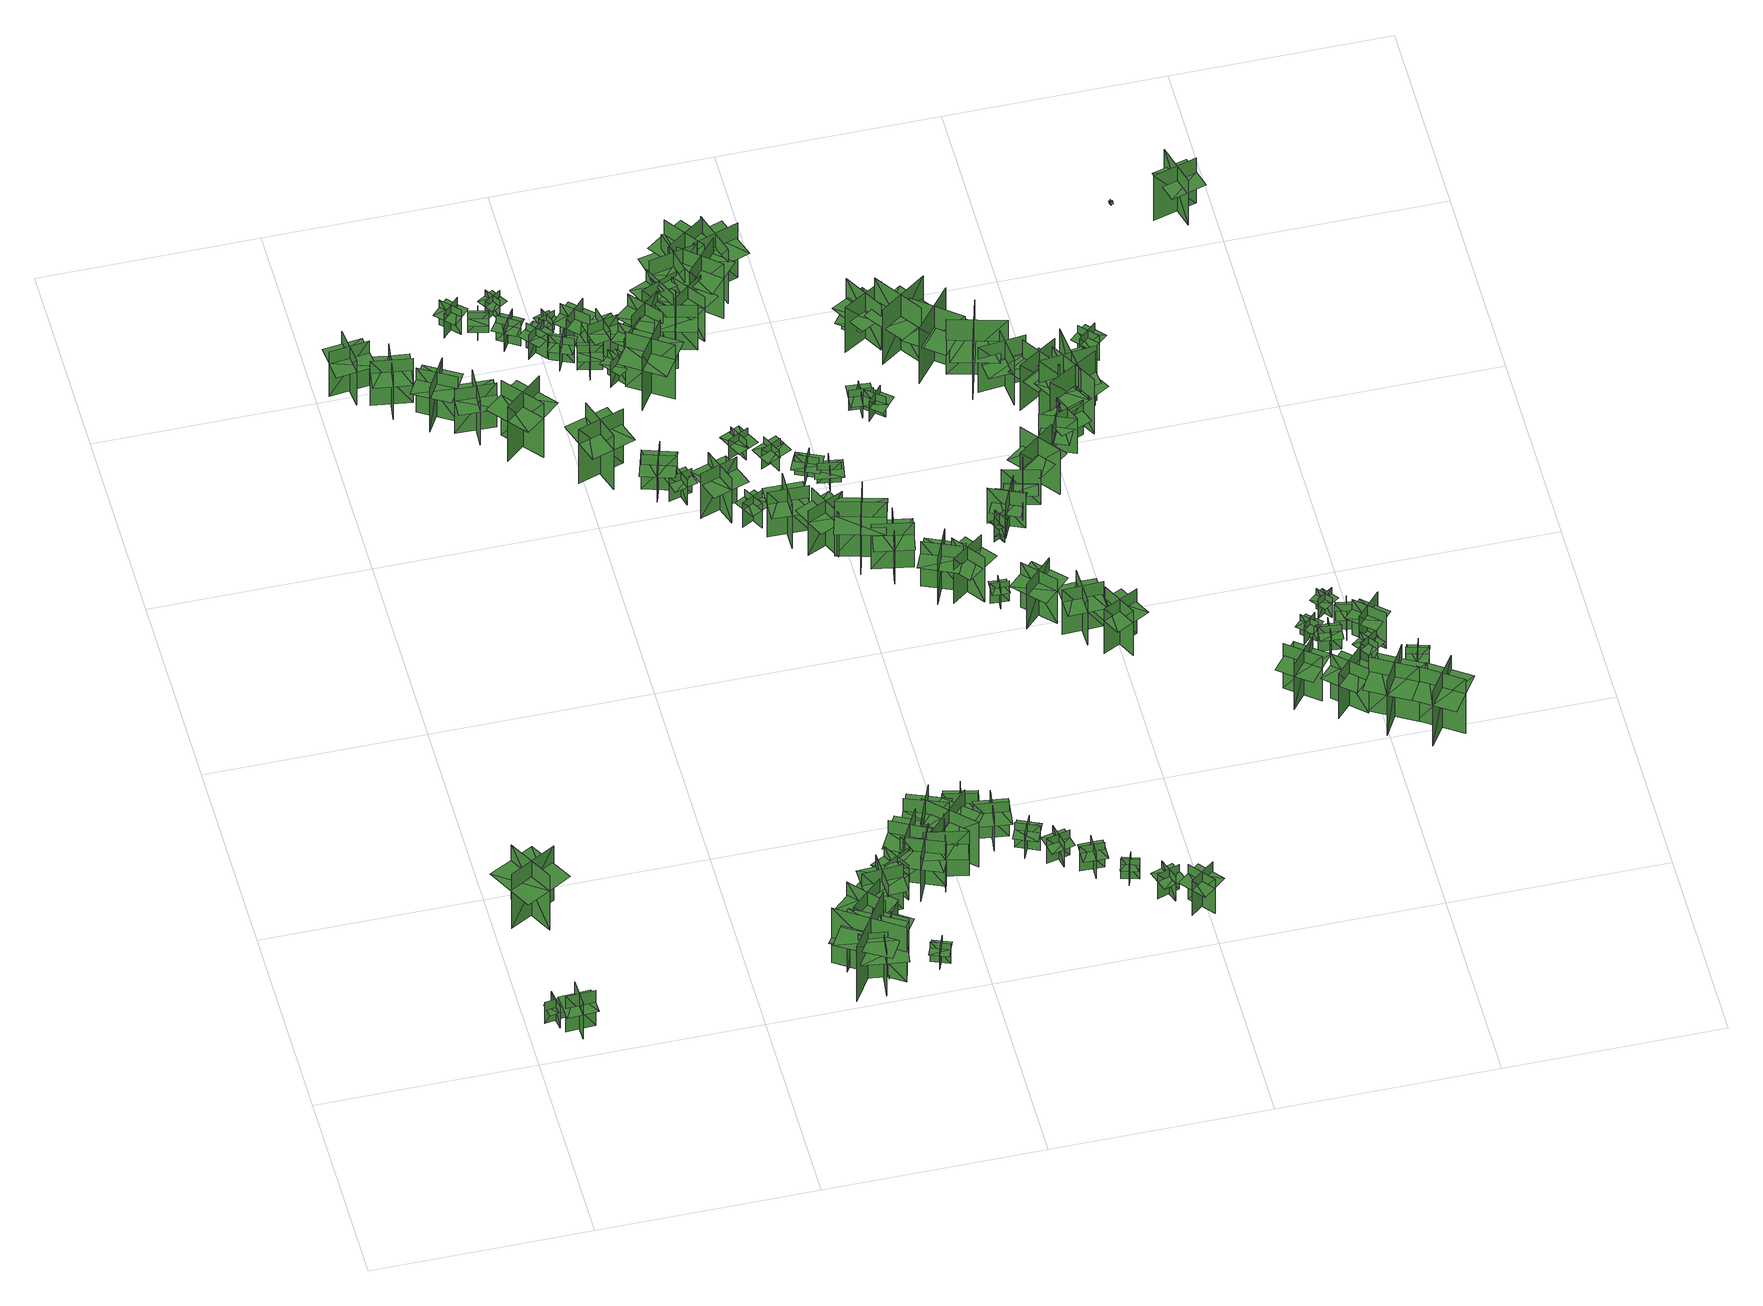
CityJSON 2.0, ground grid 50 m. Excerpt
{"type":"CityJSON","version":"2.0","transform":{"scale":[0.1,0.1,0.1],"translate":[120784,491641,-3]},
"CityObjects":{
"tree1":{"type":"SolitaryVegetationObject","geometry":[{"type":"MultiSurface","lod":"1","boundaries":[[[0,1,2]],[[0,2,3]],[[4,5,6]],[[4,6,7]],[[8,9,10]],[[8,10,11]],[[8,11,12]],[[8,12,13]]]}]},
"tree2":{"type":"SolitaryVegetationObject","geometry":[{"type":"MultiSurface","lod":"1","boundaries":[[[14,15,16]],[[14,16,17]],[[18,19,20]],[[18,20,21]],[[22,23,24]],[[22,24,25]],[[22,26,27]],[[22,27,23]]]}]},
"tree3":{"type":"SolitaryVegetationObject","geometry":[{"type":"MultiSurface","lod":"1","boundaries":[[[28,29,30]],[[28,30,31]],[[32,33,34]],[[32,34,35]],[[36,37,38]],[[36,38,39]],[[36,39,40]],[[36,40,41]]]}]},
"tree4":{"type":"SolitaryVegetationObject","geometry":[{"type":"MultiSurface","lod":"1","boundaries":[[[42,43,44]],[[42,44,45]],[[46,47,48]],[[46,48,49]],[[50,51,52]],[[50,52,53]],[[50,53,54]],[[50,54,55]]]}]},
"tree5":{"type":"SolitaryVegetationObject","geometry":[{"type":"MultiSurface","lod":"1","boundaries":[[[56,57,58]],[[56,58,59]],[[60,61,62]],[[60,62,63]],[[64,65,66]],[[64,66,67]],[[64,67,68]],[[64,68,69]]]}]},
"tree6":{"type":"SolitaryVegetationObject","geometry":[{"type":"MultiSurface","lod":"1","boundaries":[[[70,71,72]],[[70,72,73]],[[74,75,76]],[[74,76,77]],[[78,79,80]],[[78,80,81]],[[78,81,82]],[[78,82,83]]]}]},
"tree7":{"type":"SolitaryVegetationObject","geometry":[{"type":"MultiSurface","lod":"1","boundaries":[[[84,85,86]],[[84,86,87]],[[88,89,90]],[[88,90,91]],[[92,93,94]],[[92,94,95]],[[92,95,96]],[[92,96,97]]]}]},
"tree8":{"type":"SolitaryVegetationObject","geometry":[{"type":"MultiSurface","lod":"1","boundaries":[[[98,99,100]],[[98,100,101]],[[102,103,104]],[[102,104,105]],[[106,107,108]],[[106,108,109]],[[106,107,110]],[[106,110,111]]]}]},
"tree9":{"type":"SolitaryVegetationObject","geometry":[{"type":"MultiSurface","lod":"1","boundaries":[[[112,113,114]],[[112,114,115]],[[116,117,118]],[[116,118,119]],[[120,121,122]],[[120,122,123]],[[120,123,124]],[[120,124,125]]]}]},
"tree10":{"type":"SolitaryVegetationObject","geometry":[{"type":"MultiSurface","lod":"1","boundaries":[[[126,127,128]],[[126,128,129]],[[130,131,132]],[[130,132,133]],[[134,135,136]],[[134,136,137]],[[134,137,138]],[[134,138,139]]]}]},
"tree11":{"type":"SolitaryVegetationObject","geometry":[{"type":"MultiSurface","lod":"1","boundaries":[[[140,141,142]],[[140,142,143]],[[144,145,146]],[[144,146,147]],[[148,149,150]],[[148,150,151]],[[148,151,152]],[[148,152,153]]]}]},
"tree12":{"type":"SolitaryVegetationObject","geometry":[{"type":"MultiSurface","lod":"1","boundaries":[[[154,155,156]],[[154,156,157]],[[158,159,160]],[[158,160,161]],[[162,163,164]],[[162,164,165]],[[162,163,166]],[[162,166,167]]]}]},
"tree13":{"type":"SolitaryVegetationObject","geometry":[{"type":"MultiSurface","lod":"1","boundaries":[[[168,169,170]],[[168,170,171]],[[172,173,174]],[[172,174,175]],[[176,177,178]],[[176,178,179]],[[176,177,180]],[[176,180,181]]]}]},
"tree14":{"type":"SolitaryVegetationObject","geometry":[{"type":"MultiSurface","lod":"1","boundaries":[[[182,183,184]],[[182,184,185]],[[186,187,188]],[[186,188,189]],[[190,191,192]],[[190,192,193]],[[190,193,194]],[[190,194,195]]]}]},
"tree15":{"type":"SolitaryVegetationObject","geometry":[{"type":"MultiSurface","lod":"1","boundaries":[[[196,197,198]],[[196,198,199]],[[200,201,202]],[[200,202,203]],[[204,205,206]],[[204,206,207]],[[204,207,208]],[[204,208,209]]]}]},
"tree16":{"type":"SolitaryVegetationObject","geometry":[{"type":"MultiSurface","lod":"1","boundaries":[[[210,211,212]],[[210,212,213]],[[214,215,216]],[[214,216,217]],[[218,219,220]],[[218,220,221]],[[218,221,222]],[[218,222,223]]]}]},
"tree17":{"type":"SolitaryVegetationObject","geometry":[{"type":"MultiSurface","lod":"1","boundaries":[[[224,225,226]],[[224,226,227]],[[228,229,230]],[[228,230,231]],[[232,233,234]],[[232,234,235]],[[232,235,236]],[[232,236,237]]]}]},
"tree18":{"type":"SolitaryVegetationObject","geometry":[{"type":"MultiSurface","lod":"1","boundaries":[[[238,239,240]],[[238,240,241]],[[242,243,244]],[[242,244,245]],[[246,247,248]],[[246,248,249]],[[246,249,250]],[[246,250,251]]]}]},
"tree19":{"type":"SolitaryVegetationObject","geometry":[{"type":"MultiSurface","lod":"1","boundaries":[[[252,253,254]],[[252,254,255]],[[256,257,258]],[[256,258,259]],[[260,261,262]],[[260,262,263]],[[260,263,264]],[[260,264,265]]]}]},
"tree20":{"type":"SolitaryVegetationObject","geometry":[{"type":"MultiSurface","lod":"1","boundaries":[[[266,267,268]],[[266,268,269]],[[270,271,272]],[[270,272,273]],[[274,275,276]],[[274,276,277]],[[274,277,278]],[[274,278,279]]]}]},
"tree21":{"type":"SolitaryVegetationObject","geometry":[{"type":"MultiSurface","lod":"1","boundaries":[[[280,281,282]],[[280,282,283]],[[284,285,286]],[[284,286,287]],[[288,289,290]],[[288,290,291]],[[288,291,292]],[[288,292,293]]]}]},
"tree22":{"type":"SolitaryVegetationObject","geometry":[{"type":"MultiSurface","lod":"1","boundaries":[[[294,295,296]],[[294,296,297]],[[298,299,300]],[[298,300,301]],[[302,303,304]],[[302,304,305]],[[302,305,306]],[[302,306,307]]]}]},
"tree23":{"type":"SolitaryVegetationObject","geometry":[{"type":"MultiSurface","lod":"1","boundaries":[[[308,309,310]],[[308,310,311]],[[312,313,314]],[[312,314,315]],[[316,317,318]],[[316,318,319]],[[316,319,320]],[[316,320,321]]]}]},
"tree24":{"type":"SolitaryVegetationObject","geometry":[{"type":"MultiSurface","lod":"1","boundaries":[[[322,323,324]],[[322,324,325]],[[326,327,328]],[[326,328,329]],[[330,331,332]],[[330,332,333]],[[330,333,334]],[[330,334,335]]]}]},
"tree25":{"type":"SolitaryVegetationObject","geometry":[{"type":"MultiSurface","lod":"1","boundaries":[[[336,337,338]],[[336,338,339]],[[340,341,342]],[[340,342,343]],[[344,345,346]],[[344,346,347]],[[344,347,348]],[[344,348,349]]]}]},
"tree26":{"type":"SolitaryVegetationObject","geometry":[{"type":"MultiSurface","lod":"1","boundaries":[[[350,351,352]],[[350,352,353]],[[354,355,356]],[[354,356,357]],[[358,359,360]],[[358,360,361]],[[358,361,362]],[[358,362,363]]]}]},
"tree27":{"type":"SolitaryVegetationObject","geometry":[{"type":"MultiSurface","lod":"1","boundaries":[[[364,365,366]],[[364,366,367]],[[368,369,370]],[[368,370,371]],[[372,373,374]],[[372,374,375]],[[372,375,376]],[[372,376,377]]]}]},
"tree28":{"type":"SolitaryVegetationObject","geometry":[{"type":"MultiSurface","lod":"1","boundaries":[[[378,379,380]],[[378,380,381]],[[382,383,384]],[[382,384,385]],[[386,387,388]],[[386,388,389]],[[386,389,390]],[[386,390,391]]]}]},
"tree29":{"type":"SolitaryVegetationObject","geometry":[{"type":"MultiSurface","lod":"1","boundaries":[[[392,393,394]],[[392,394,395]],[[396,397,398]],[[396,398,399]],[[400,401,402]],[[400,402,403]],[[400,403,404]],[[400,404,405]]]}]},
"tree30":{"type":"SolitaryVegetationObject","geometry":[{"type":"MultiSurface","lod":"1","boundaries":[[[406,407,408]],[[406,408,409]],[[410,411,412]],[[410,412,413]],[[414,415,416]],[[414,416,417]],[[414,417,418]],[[414,418,419]]]}]},
"tree31":{"type":"SolitaryVegetationObject","geometry":[{"type":"MultiSurface","lod":"1","boundaries":[[[420,421,422]],[[420,422,423]],[[424,425,426]],[[424,426,427]],[[428,429,430]],[[428,430,431]],[[428,431,432]],[[428,432,433]]]}]},
"tree32":{"type":"SolitaryVegetationObject","geometry":[{"type":"MultiSurface","lod":"1","boundaries":[[[434,435,436]],[[434,436,437]],[[438,439,440]],[[438,440,441]],[[442,443,444]],[[442,444,445]],[[442,445,446]],[[442,446,447]]]}]},
"tree33":{"type":"SolitaryVegetationObject","geometry":[{"type":"MultiSurface","lod":"1","boundaries":[[[448,449,450]],[[448,450,451]],[[452,453,454]],[[452,454,455]],[[456,457,458]],[[456,458,459]],[[456,459,460]],[[456,460,461]]]}]},
"tree34":{"type":"SolitaryVegetationObject","geometry":[{"type":"MultiSurface","lod":"1","boundaries":[[[462,463,464]],[[462,464,465]],[[466,467,468]],[[466,468,469]],[[470,471,472]],[[470,472,473]],[[470,473,474]],[[470,474,475]]]}]},
"tree35":{"type":"SolitaryVegetationObject","geometry":[{"type":"MultiSurface","lod":"1","boundaries":[[[476,477,478]],[[476,478,479]],[[480,481,482]],[[480,482,483]],[[484,485,486]],[[484,486,487]],[[484,487,488]],[[484,488,489]]]}]},
"tree36":{"type":"SolitaryVegetationObject","geometry":[{"type":"MultiSurface","lod":"1","boundaries":[[[490,491,492]],[[490,492,493]],[[494,495,496]],[[494,496,497]],[[498,499,500]],[[498,500,501]],[[498,501,502]],[[498,502,503]]]}]},
"tree37":{"type":"SolitaryVegetationObject","geometry":[{"type":"MultiSurface","lod":"1","boundaries":[[[504,505,506]],[[504,506,507]],[[508,509,510]],[[508,510,511]],[[512,513,514]],[[512,514,515]],[[512,515,516]],[[512,516,517]]]}]},
"tree38":{"type":"SolitaryVegetationObject","geometry":[{"type":"MultiSurface","lod":"1","boundaries":[[[518,519,520]],[[518,520,521]],[[522,523,524]],[[522,524,525]],[[526,527,528]],[[526,528,529]],[[526,529,530]],[[526,530,531]]]}]},
"tree39":{"type":"SolitaryVegetationObject","geometry":[{"type":"MultiSurface","lod":"1","boundaries":[[[532,533,534]],[[532,534,535]],[[536,537,538]],[[536,538,539]],[[540,541,542]],[[540,542,543]],[[540,543,544]],[[540,544,545]]]}]},
"tree40":{"type":"SolitaryVegetationObject","geometry":[{"type":"MultiSurface","lod":"1","boundaries":[[[546,547,548]],[[546,548,549]],[[550,551,552]],[[550,552,553]],[[554,555,556]],[[554,556,557]],[[554,557,558]],[[554,558,559]]]}]},
"tree41":{"type":"SolitaryVegetationObject","geometry":[{"type":"MultiSurface","lod":"1","boundaries":[[[560,561,562]],[[560,562,563]],[[564,565,566]],[[564,566,567]],[[568,569,570]],[[568,570,571]],[[568,571,572]],[[568,572,573]]]}]},
"tree42":{"type":"SolitaryVegetationObject","geometry":[{"type":"MultiSurface","lod":"1","boundaries":[[[574,575,576]],[[574,576,577]],[[578,579,580]],[[578,580,581]],[[582,583,584]],[[582,584,585]],[[582,585,586]],[[582,586,587]]]}]},
"tree43":{"type":"SolitaryVegetationObject","geometry":[{"type":"MultiSurface","lod":"1","boundaries":[[[588,589,590]],[[588,590,591]],[[592,593,594]],[[592,594,595]],[[596,597,598]],[[596,598,599]],[[596,599,600]],[[596,600,601]]]}]},
"tree44":{"type":"SolitaryVegetationObject","geometry":[{"type":"MultiSurface","lod":"1","boundaries":[[[602,603,604]],[[602,604,605]],[[606,607,608]],[[606,608,609]],[[610,611,612]],[[610,612,613]],[[610,613,614]],[[610,614,615]]]}]},
"tree45":{"type":"SolitaryVegetationObject","geometry":[{"type":"MultiSurface","lod":"1","boundaries":[[[616,617,618]],[[616,618,619]],[[620,621,622]],[[620,622,623]],[[624,625,626]],[[624,626,627]],[[624,627,628]],[[624,628,629]]]}]},
"tree46":{"type":"SolitaryVegetationObject","geometry":[{"type":"MultiSurface","lod":"1","boundaries":[[[630,631,632]],[[630,632,633]],[[634,635,636]],[[634,636,637]],[[638,639,640]],[[638,640,641]],[[638,641,642]],[[638,642,643]]]}]},
"tree47":{"type":"SolitaryVegetationObject","geometry":[{"type":"MultiSurface","lod":"1","boundaries":[[[644,645,646]],[[644,646,647]],[[648,649,650]],[[648,650,651]],[[652,653,654]],[[652,654,655]],[[652,655,656]],[[652,656,657]]]}]},
"tree48":{"type":"SolitaryVegetationObject","geometry":[{"type":"MultiSurface","lod":"1","boundaries":[[[658,659,660]],[[658,660,661]],[[662,663,664]],[[662,664,665]],[[666,667,668]],[[666,668,669]],[[666,669,670]],[[666,670,671]]]}]},
"tree49":{"type":"SolitaryVegetationObject","geometry":[{"type":"MultiSurface","lod":"1","boundaries":[[[672,673,674]],[[672,674,675]],[[676,677,678]],[[676,678,679]],[[680,681,682]],[[680,682,683]],[[680,683,684]],[[680,684,685]]]}]},
"tree50":{"type":"SolitaryVegetationObject","geometry":[{"type":"MultiSurface","lod":"1","boundaries":[[[686,687,688]],[[686,688,689]],[[690,691,692]],[[690,692,693]],[[694,695,696]],[[694,696,697]],[[694,697,698]],[[694,698,699]]]}]},
"tree51":{"type":"SolitaryVegetationObject","geometry":[{"type":"MultiSurface","lod":"1","boundaries":[[[700,701,702]],[[700,702,703]],[[704,705,706]],[[704,706,707]],[[708,709,710]],[[708,710,711]],[[708,711,712]],[[708,712,713]]]}]},
"tree52":{"type":"SolitaryVegetationObject","geometry":[{"type":"MultiSurface","lod":"1","boundaries":[[[714,715,716]],[[714,716,717]],[[718,719,720]],[[718,720,721]],[[722,723,724]],[[722,724,725]],[[722,725,726]],[[722,726,727]]]}]},
"tree53":{"type":"SolitaryVegetationObject","geometry":[{"type":"MultiSurface","lod":"1","boundaries":[[[728,729,730]],[[728,730,731]],[[732,733,734]],[[732,734,735]],[[736,737,738]],[[736,738,739]],[[736,739,740]],[[736,740,741]]]}]},
"tree54":{"type":"SolitaryVegetationObject","geometry":[{"type":"MultiSurface","lod":"1","boundaries":[[[742,743,744]],[[742,744,745]],[[746,747,748]],[[746,748,749]],[[750,751,752]],[[750,752,753]],[[750,753,754]],[[750,754,755]]]}]},
"tree55":{"type":"SolitaryVegetationObject","geometry":[{"type":"MultiSurface","lod":"1","boundaries":[[[756,757,758]],[[756,758,759]],[[760,761,762]],[[760,762,763]],[[764,765,766]],[[764,766,767]],[[764,767,768]],[[764,768,769]]]}]},
"tree56":{"type":"SolitaryVegetationObject","geometry":[{"type":"MultiSurface","lod":"1","boundaries":[[[770,771,772]],[[770,772,773]],[[774,775,776]],[[774,776,777]],[[778,779,780]],[[778,780,781]],[[778,781,782]],[[778,782,783]]]}]},
"tree57":{"type":"SolitaryVegetationObject","geometry":[{"type":"MultiSurface","lod":"1","boundaries":[[[784,785,786]],[[784,786,787]],[[788,789,790]],[[788,790,791]],[[792,793,794]],[[792,794,795]],[[792,795,796]],[[792,796,797]]]}]},
"tree58":{"type":"SolitaryVegetationObject","geometry":[{"type":"MultiSurface","lod":"1","boundaries":[[[798,799,800]],[[798,800,801]],[[802,803,804]],[[802,804,805]],[[806,807,808]],[[806,808,809]],[[806,809,810]],[[806,810,811]]]}]},
"tree59":{"type":"SolitaryVegetationObject","geometry":[{"type":"MultiSurface","lod":"1","boundaries":[[[812,813,814]],[[812,814,815]],[[816,817,818]],[[816,818,819]],[[820,821,822]],[[820,822,823]],[[820,823,824]],[[820,824,825]]]}]},
"tree60":{"type":"SolitaryVegetationObject","geometry":[{"type":"MultiSurface","lod":"1","boundaries":[[[826,827,828]],[[826,828,829]],[[830,831,832]],[[830,832,833]],[[834,835,836]],[[834,836,837]],[[834,837,838]],[[834,838,839]]]}]},
"tree61":{"type":"SolitaryVegetationObject","geometry":[{"type":"MultiSurface","lod":"1","boundaries":[[[840,841,842]],[[840,842,843]],[[844,845,846]],[[844,846,847]],[[848,849,850]],[[848,850,851]],[[848,851,852]],[[848,852,853]]]}]},
"tree62":{"type":"SolitaryVegetationObject","geometry":[{"type":"MultiSurface","lod":"1","boundaries":[[[854,855,856]],[[854,856,857]],[[858,859,860]],[[858,860,861]],[[862,863,864]],[[862,864,865]],[[862,865,866]],[[862,866,867]]]}]},
"tree63":{"type":"SolitaryVegetationObject","geometry":[{"type":"MultiSurface","lod":"1","boundaries":[[[868,869,870]],[[868,870,871]],[[872,873,874]],[[872,874,875]],[[876,877,878]],[[876,878,879]],[[876,879,880]],[[876,880,881]]]}]},
"tree64":{"type":"SolitaryVegetationObject","geometry":[{"type":"MultiSurface","lod":"1","boundaries":[[[882,883,884]],[[882,884,885]],[[886,887,888]],[[886,888,889]],[[890,891,892]],[[890,892,893]],[[890,893,894]],[[890,894,895]]]}]},
"tree65":{"type":"SolitaryVegetationObject","geometry":[{"type":"MultiSurface","lod":"1","boundaries":[[[896,897,898]],[[896,898,899]],[[900,901,902]],[[900,902,903]],[[904,905,906]],[[904,906,907]],[[904,907,908]],[[904,908,909]]]}]},
"tree66":{"type":"SolitaryVegetationObject","geometry":[{"type":"MultiSurface","lod":"1","boundaries":[[[910,911,912]],[[910,912,913]],[[914,915,916]],[[914,916,917]],[[918,919,920]],[[918,920,921]],[[918,921,922]],[[918,922,923]]]}]},
"tree67":{"type":"SolitaryVegetationObject","geometry":[{"type":"MultiSurface","lod":"1","boundaries":[[[924,925,926]],[[924,926,927]],[[928,929,930]],[[928,930,931]],[[932,933,934]],[[932,934,935]],[[932,935,936]],[[932,936,937]]]}]},
"tree68":{"type":"SolitaryVegetationObject","geometry":[{"type":"MultiSurface","lod":"1","boundaries":[[[938,939,940]],[[938,940,941]],[[942,943,944]],[[942,944,945]],[[946,947,948]],[[946,948,949]],[[946,949,950]],[[946,950,951]]]}]},
"tree69":{"type":"SolitaryVegetationObject","geometry":[{"type":"MultiSurface","lod":"1","boundaries":[[[952,953,954]],[[952,954,955]],[[956,957,958]],[[956,958,959]],[[960,961,962]],[[960,962,963]],[[960,963,964]],[[960,964,965]]]}]},
"tree70":{"type":"SolitaryVegetationObject","geometry":[{"type":"MultiSurface","lod":"1","boundaries":[[[966,967,968]],[[966,968,969]],[[970,971,972]],[[970,972,973]],[[974,975,976]],[[974,976,977]],[[974,977,978]],[[974,978,979]]]}]},
"tree71":{"type":"SolitaryVegetationObject","geometry":[{"type":"MultiSurface","lod":"1","boundaries":[[[980,981,982]],[[980,982,983]],[[984,985,986]],[[984,986,987]],[[988,989,990]],[[988,990,991]],[[988,991,992]],[[988,992,993]]]}]},
"tree72":{"type":"SolitaryVegetationObject","geometry":[{"type":"MultiSurface","lod":"1","boundaries":[[[994,995,996]],[[994,996,997]],[[998,999,1000]],[[998,1000,1001]],[[1002,1003,1004]],[[1002,1004,1005]],[[1002,1005,1006]],[[1002,1006,1007]]]}]},
"tree73":{"type":"SolitaryVegetationObject","geometry":[{"type":"MultiSurface","lod":"1","boundaries":[[[1008,1009,1010]],[[1008,1010,1011]],[[1012,1013,1014]],[[1012,1014,1015]],[[1016,1017,1018]],[[1016,1018,1019]],[[1016,1019,1020]],[[1016,1020,1021]]]}]},
"tree74":{"type":"SolitaryVegetationObject","geometry":[{"type":"MultiSurface","lod":"1","boundaries":[[[1022,1023,1024]],[[1022,1024,1025]],[[1026,1027,1028]],[[1026,1028,1029]],[[1030,1031,1027]],[[1030,1027,1026]],[[1032,1033,1023]],[[1032,1023,1022]],[[1034,1035,1036]],[[1034,1036,1037]],[[1038,1039,1040]],[[1038,1040,1041]]]}]},
"tree75":{"type":"SolitaryVegetationObject","geometry":[{"type":"MultiSurface","lod":"1","boundaries":[[[1042,1043,1044]],[[1042,1044,1045]],[[1046,1047,1048]],[[1046,1048,1049]],[[1050,1051,1052]],[[1050,1052,1053]],[[1050,1053,1054]],[[1050,1054,1055]]]}]},
"tree76":{"type":"SolitaryVegetationObject","geometry":[{"type":"MultiSurface","lod":"1","boundaries":[[[1056,1057,1058]],[[1056,1058,1059]],[[1060,1061,1062]],[[1060,1062,1063]],[[1064,1065,1066]],[[1064,1066,1067]],[[1064,1067,1068]],[[1064,1068,1069]]]}]},
"tree77":{"type":"SolitaryVegetationObject","geometry":[{"type":"MultiSurface","lod":"1","boundaries":[[[1070,1071,1072]],[[1070,1072,1073]],[[1074,1075,1076]],[[1074,1076,1077]],[[1078,1079,1080]],[[1078,1080,1081]],[[1078,1082,1083]],[[1078,1083,1079]]]}]},
"tree78":{"type":"SolitaryVegetationObject","geometry":[{"type":"MultiSurface","lod":"1","boundaries":[[[1084,1085,1086]],[[1084,1086,1087]],[[1088,1089,1090]],[[1088,1090,1091]],[[1092,1093,1094]],[[1092,1094,1095]],[[1092,1096,1097]],[[1092,1097,1093]]]}]},
"tree79":{"type":"SolitaryVegetationObject","geometry":[{"type":"MultiSurface","lod":"1","boundaries":[[[1098,1099,1100]],[[1098,1100,1101]],[[1102,1103,1104]],[[1102,1104,1105]],[[1106,1107,1108]],[[1106,1108,1109]],[[1106,1109,1110]],[[1106,1110,1111]]]}]},
"tree80":{"type":"SolitaryVegetationObject","geometry":[{"type":"MultiSurface","lod":"1","boundaries":[[[1112,1113,1114]],[[1112,1114,1115]],[[1116,1117,1118]],[[1116,1118,1119]],[[1120,1121,1122]],[[1120,1122,1123]],[[1120,1124,1125]],[[1120,1125,1121]]]}]},
"tree81":{"type":"SolitaryVegetationObject","geometry":[{"type":"MultiSurface","lod":"1","boundaries":[[[1126,1127,1128]],[[1126,1128,1129]],[[1130,1131,1132]],[[1130,1132,1133]],[[1134,1135,1136]],[[1134,1136,1137]],[[1134,1138,1139]],[[1134,1139,1135]]]}]},
"tree82":{"type":"SolitaryVegetationObject","geometry":[{"type":"MultiSurface","lod":"1","boundaries":[[[1140,1141,1142]],[[1140,1142,1143]],[[1144,1145,1146]],[[1144,1146,1147]],[[1148,1149,1150]],[[1148,1150,1151]],[[1148,1152,1153]],[[1148,1153,1149]]]}]},
"tree83":{"type":"SolitaryVegetationObject","geometry":[{"type":"MultiSurface","lod":"1","boundaries":[[[1154,1155,1156]],[[1154,1156,1157]],[[1158,1159,1160]],[[1158,1160,1161]],[[1162,1163,1164]],[[1162,1164,1165]],[[1162,1166,1167]],[[1162,1167,1163]]]}]},
"tree84":{"type":"SolitaryVegetationObject","geometry":[{"type":"MultiSurface","lod":"1","boundaries":[[[1168,1169,1170]],[[1168,1170,1171]],[[1172,1173,1174]],[[1172,1174,1175]],[[1176,1177,1178]],[[1176,1178,1179]],[[1176,1180,1181]],[[1176,1181,1177]]]}]},
"tree85":{"type":"SolitaryVegetationObject","geometry":[{"type":"MultiSurface","lod":"1","boundaries":[[[1182,1183,1184]],[[1182,1184,1185]],[[1186,1187,1188]],[[1186,1188,1189]],[[1190,1191,1192]],[[1190,1192,1193]],[[1190,1194,1195]],[[1190,1195,1191]]]}]},
"tree86":{"type":"SolitaryVegetationObject","geometry":[{"type":"MultiSurface","lod":"1","boundaries":[[[1196,1197,1198]],[[1196,1198,1199]],[[1200,1201,1202]],[[1200,1202,1203]],[[1204,1205,1206]],[[1204,1206,1207]],[[1204,1208,1209]],[[1204,1209,1205]]]}]},
"tree87":{"type":"SolitaryVegetationObject","geometry":[{"type":"MultiSurface","lod":"1","boundaries":[[[1210,1211,1212]],[[1210,1212,1213]],[[1214,1215,1216]],[[1214,1216,1217]],[[1218,1219,1220]],[[1218,1220,1221]],[[1218,1221,1222]],[[1218,1222,1223]]]}]},
"tree88":{"type":"SolitaryVegetationObject","geometry":[{"type":"MultiSurface","lod":"1","boundaries":[[[1224,1225,1226]],[[1224,1226,1227]],[[1228,1229,1230]],[[1228,1230,1231]],[[1232,1233,1234]],[[1232,1234,1235]],[[1232,1236,1237]],[[1232,1237,1233]]]}]},
"tree89":{"type":"SolitaryVegetationObject","geometry":[{"type":"MultiSurface","lod":"1","boundaries":[[[1238,1239,1240]],[[1238,1240,1241]],[[1242,1243,1244]],[[1242,1244,1245]],[[1246,1247,1248]],[[1246,1248,1249]],[[1246,1250,1251]],[[1246,1251,1247]]]}]},
"tree90":{"type":"SolitaryVegetationObject","geometry":[{"type":"MultiSurface","lod":"1","boundaries":[[[1252,1253,1254]],[[1252,1254,1255]],[[1256,1257,1258]],[[1256,1258,1259]],[[1260,1261,1262]],[[1260,1262,1263]],[[1260,1264,1265]],[[1260,1265,1261]]]}]},
"tree91":{"type":"SolitaryVegetationObject","geometry":[{"type":"MultiSurface","lod":"1","boundaries":[[[1266,1267,1268]],[[1266,1268,1269]],[[1270,1271,1272]],[[1270,1272,1273]],[[1274,1275,1276]],[[1274,1276,1277]],[[1274,1277,1278]],[[1274,1278,1279]]]}]},
"tree92":{"type":"SolitaryVegetationObject","geometry":[{"type":"MultiSurface","lod":"1","boundaries":[[[1280,1281,1282]],[[1280,1282,1283]],[[1284,1285,1286]],[[1284,1286,1287]],[[1288,1289,1290]],[[1288,1290,1291]],[[1288,1291,1292]],[[1288,1292,1293]]]}]},
"tree93":{"type":"SolitaryVegetationObject","geometry":[{"type":"MultiSurface","lod":"1","boundaries":[[[1294,1295,1296]],[[1294,1296,1297]],[[1298,1299,1300]],[[1298,1300,1301]],[[1302,1303,1304]],[[1302,1304,1305]],[[1302,1305,1306]],[[1302,1306,1307]]]}]},
"tree94":{"type":"SolitaryVegetationObject","geometry":[{"type":"MultiSurface","lod":"1","boundaries":[[[1308,1309,1310]],[[1308,1310,1311]],[[1312,1313,1314]],[[1312,1314,1315]],[[1316,1317,1318]],[[1316,1318,1319]],[[1316,1319,1320]],[[1316,1320,1321]]]}]},
"tree95":{"type":"SolitaryVegetationObject","geometry":[{"type":"MultiSurface","lod":"1","boundaries":[[[1322,1323,1324]],[[1322,1324,1325]],[[1326,1327,1328]],[[1326,1328,1329]],[[1330,1331,1332]],[[1330,1332,1333]],[[1330,1333,1334]],[[1330,1334,1335]]]}]},
"tree96":{"type":"SolitaryVegetationObject","geometry":[{"type":"MultiSurface","lod":"1","boundaries":[[[1336,1337,1338]],[[1336,1338,1339]],[[1340,1341,1342]],[[1340,1342,1343]],[[1344,1345,1346]],[[1344,1346,1347]],[[1344,1347,1348]],[[1344,1348,1349]]]}]},
"tree97":{"type":"SolitaryVegetationObject","geometry":[{"type":"MultiSurface","lod":"1","boundaries":[[[1350,1351,1352]],[[1350,1352,1353]],[[1354,1355,1356]],[[1354,1356,1357]],[[1358,1359,1360]],[[1358,1360,1361]],[[1358,1361,1362]],[[1358,1362,1363]]]}]},
"tree98":{"type":"SolitaryVegetationObject","geometry":[{"type":"MultiSurface","lod":"1","boundaries":[[[1364,1365,1366]],[[1364,1366,1367]],[[1368,1369,1370]],[[1368,1370,1371]],[[1372,1373,1374]],[[1372,1374,1375]],[[1372,1375,1376]],[[1372,1376,1377]]]}]},
"tree99":{"type":"SolitaryVegetationObject","geometry":[{"type":"MultiSurface","lod":"1","boundaries":[[[1378,1379,1380]],[[1378,1380,1381]],[[1382,1383,1384]],[[1382,1384,1385]],[[1386,1387,1388]],[[1386,1388,1389]],[[1386,1390,1391]],[[1386,1391,1387]]]}]},
"tree100":{"type":"SolitaryVegetationObject","geometry":[{"type":"MultiSurface","lod":"1","boundaries":[[[1392,1393,1394]],[[1392,1394,1395]],[[1396,1397,1398]],[[1396,1398,1399]],[[1400,1401,1402]],[[1400,1402,1403]],[[1400,1404,1405]],[[1400,1405,1401]]]}]},
"tree101":{"type":"SolitaryVegetationObject","geometry":[{"type":"MultiSurface","lod":"1","boundaries":[[[1406,1407,1408]],[[1406,1408,1409]],[[1410,1411,1412]],[[1410,1412,1413]],[[1414,1415,1416]],[[1414,1416,1417]],[[1414,1417,1418]],[[1414,1418,1419]]]}]},
"tree102":{"type":"SolitaryVegetationObject","geometry":[{"type":"MultiSurface","lod":"1","boundaries":[[[1420,1421,1422]],[[1420,1422,1423]],[[1424,1425,1426]],[[1424,1426,1427]],[[1428,1429,1430]],[[1428,1430,1431]],[[1428,1431,1432]],[[1428,1432,1433]]]}]},
"tree103":{"type":"SolitaryVegetationObject","geometry":[{"type":"MultiSurface","lod":"1","boundaries":[[[1434,1435,1436]],[[1434,1436,1437]],[[1438,1439,1440]],[[1438,1440,1441]],[[1442,1443,1444]],[[1442,1444,1445]],[[1442,1445,1446]],[[1442,1446,1447]]]}]},
"tree104":{"type":"SolitaryVegetationObject","geometry":[{"type":"MultiSurface","lod":"1","boundaries":[[[1448,1449,1450]],[[1448,1450,1451]],[[1452,1453,1454]],[[1452,1454,1455]],[[1456,1457,1458]],[[1456,1458,1459]],[[1456,1459,1460]],[[1456,1460,1461]]]}]}
},
"vertices":[
[40,113,6],[89,121,6],[89,121,72],[40,113,72],[69,92,6],[61,141,6],[61,141,72],[69,92,72],[68,98,47],[88,101,47],[82,135,47],[62,132,47],[42,129,47],[48,95,47],
[144,80,8],[77,77,8],[77,77,118],[144,80,118],[106,115,8],[109,48,8],[109,48,118],[106,115,118],[106,115,82],[109,48,82],[145,50,82],[142,116,82],[70,113,82],[73,47,82],
[37,398,9],[144,457,9],[144,457,179],[37,398,179],[115,375,9],[56,482,9],[56,482,179],[115,375,179],[115,375,131],[168,405,131],[109,511,131],[56,482,131],[3,453,131],[61,346,131],
[70,2062,8],[81,1971,8],[81,1971,147],[70,2062,147],[29,2009,8],[120,2020,8],[120,2020,147],[29,2009,147],[29,2009,111],[34,1965,111],[126,1976,111],[120,2020,111],[115,2064,111],[24,2053,111],
[199,1948,9],[108,1961,9],[108,1961,148],[199,1948,148],[159,2001,9],[146,1910,9],[146,1910,148],[159,2001,148],[159,2001,111],[115,2008,111],[102,1916,111],[146,1910,111],[189,1904,111],[203,1995,111],
[705,103,9],[747,168,9],[747,168,116],[705,103,116],[755,114,9],[690,155,9],[690,155,116],[755,114,116],[755,114,86],[776,146,86],[711,188,86],[690,155,86],[669,123,86],[735,81,86],
[822,45,8],[679,139,8],[679,139,179],[822,45,179],[798,158,8],[798,158,179],[704,15,179],[704,15,8],[810,54,133],[839,103,133],[724,171,133],[695,122,133],[666,73,133],[781,5,133],
[827,63,9],[723,77,9],[723,77,150],[827,63,150],[783,120,9],[770,15,9],[770,15,150],[783,120,150],[828,66,103],[723,80,103],[716,28,103],[821,14,103],[729,123,103],[833,109,103],
[214,1857,7],[261,1936,7],[261,1936,146],[214,1857,146],[279,1874,7],[200,1921,7],[200,1921,146],[279,1874,146],[279,1874,110],[301,1912,110],[222,1959,110],[200,1921,110],[177,1882,110],[257,1836,110],
[787,61,10],[799,137,10],[799,137,118],[787,61,118],[829,91,10],[752,103,10],[752,103,118],[829,91,118],[829,91,88],[835,129,88],[758,141,88],[752,103,88],[746,65,88],[823,53,88],
[803,161,8],[736,235,8],[736,235,146],[803,161,146],[807,227,8],[733,161,8],[733,161,146],[807,227,146],[807,227,107],[773,264,107],[699,198,107],[733,161,107],[766,124,107],[840,191,107],
[794,165,11],[776,121,11],[776,121,74],[794,165,74],[765,153,11],[808,134,11],[808,134,74],[765,153,74],[793,165,53],[774,122,53],[796,113,53],[815,156,53],[757,129,53],[775,173,53],
[845,123,10],[777,169,10],[777,169,120],[845,123,120],[834,178,10],[789,110,10],[789,110,120],[834,178,120],[847,125,83],[778,171,83],[755,137,83],[824,91,83],[797,199,83],[865,153,83],
[314,1886,7],[310,1794,7],[310,1794,146],[314,1886,146],[265,1840,7],[357,1837,7],[357,1837,146],[265,1840,146],[265,1840,110],[263,1796,110],[355,1793,110],[357,1837,110],[359,1881,110],[266,1885,110],
[820,205,8],[815,297,8],[815,297,147],[820,205,147],[865,255,8],[773,250,8],[773,250,147],[865,255,147],[865,255,110],[863,299,110],[771,295,110],[773,250,110],[775,206,110],[867,211,110],
[443,1807,6],[356,1735,6],[356,1735,176],[443,1807,176],[361,1814,6],[433,1727,6],[433,1727,176],[361,1814,176],[361,1814,131],[319,1779,131],[391,1693,131],[433,1727,131],[474,1762,131],[403,1848,131],
[898,60,12],[914,101,12],[914,101,73],[898,60,73],[925,72,12],[884,88,12],[884,88,73],[925,72,73],[925,72,56],[933,92,56],[892,109,56],[884,88,56],[876,67,56],[917,51,56],
[834,292,8],[901,331,8],[901,331,116],[834,292,116],[883,278,8],[845,345,8],[845,345,116],[883,278,116],[883,278,86],[917,298,86],[878,365,86],[845,345,86],[811,326,86],[850,259,86],
[347,2118,9],[308,2157,9],[308,2157,86],[347,2118,86],[347,2155,9],[309,2116,9],[309,2116,86],[347,2155,86],[347,2155,65],[328,2175,65],[289,2135,65],[309,2116,65],[328,2096,65],[367,2136,65],
[387,2134,10],[377,2091,10],[377,2091,71],[387,2134,71],[362,2119,10],[405,2109,10],[405,2109,71],[362,2119,71],[362,2119,54],[357,2098,54],[400,2087,54],[405,2109,54],[410,2130,54],[367,2141,54],
[930,409,7],[882,322,7],[882,322,145],[930,409,145],[866,391,7],[954,343,7],[954,343,145],[866,391,145],[866,391,107],[842,347,107],[930,299,107],[954,343,107],[978,387,107],[890,435,107],
[971,297,9],[879,336,9],[879,336,147],[971,297,147],[946,359,9],[907,267,9],[907,267,147],[946,359,147],[946,359,108],[900,378,108],[861,286,108],[907,267,108],[953,248,108],[992,340,108],
[595,1671,6],[488,1635,6],[488,1635,176],[595,1671,176],[521,1707,6],[557,1600,6],[557,1600,176],[521,1707,176],[521,1707,131],[470,1690,131],[506,1583,131],[557,1600,131],[608,1617,131],[573,1724,131],
[416,2083,10],[463,2054,10],[463,2054,87],[416,2083,87],[424,2047,10],[454,2094,10],[454,2094,87],[424,2047,87],[424,2047,65],[447,2033,65],[477,2079,65],[454,2094,65],[430,2109,65],[400,2062,65],
[437,2139,9],[414,2177,9],[414,2177,70],[437,2139,70],[444,2168,9],[406,2144,9],[406,2144,70],[444,2168,70],[444,2168,53],[432,2187,53],[395,2163,53],[406,2144,53],[418,2126,53],[456,2149,53],
[929,336,9],[1026,316,9],[1026,316,148],[929,336,148],[965,281,9],[985,378,9],[985,378,148],[965,281,148],[965,281,109],[1014,271,109],[1034,368,109],[985,378,109],[936,388,109],[916,291,109],
[991,393,9],[932,342,9],[932,342,116],[991,393,116],[939,396,9],[990,338,9],[990,338,116],[939,396,116],[939,396,86],[910,371,86],[961,313,86],[990,338,86],[1019,363,86],[968,422,86],
[973,471,7],[937,379,7],[937,379,146],[973,471,146],[912,445,7],[1005,409,7],[1005,409,146],[912,445,146],[912,445,107],[894,399,107],[987,362,107],[1005,409,107],[1023,455,107],[930,491,107],
[473,2047,10],[509,2005,10],[509,2005,87],[473,2047,87],[470,2011,10],[512,2047,10],[512,2047,87],[470,2011,87],[470,2011,65],[488,1990,65],[530,2026,65],[512,2047,65],[494,2068,65],[452,2032,65],
[1045,436,8],[948,334,8],[948,334,148],[1045,436,148],[950,433,8],[950,433,148],[1052,336,148],[1052,336,8],[1036,427,111],[1001,458,111],[929,375,111],[964,345,111],[999,314,111],[1071,396,111],
[614,1586,9],[688,1563,9],[688,1563,116],[614,1586,116],[638,1540,9],[661,1614,9],[661,1614,116],[638,1540,116],[638,1540,86],[675,1529,86],[698,1603,86],[661,1614,86],[624,1626,86],[601,1552,86],
[562,1978,10],[511,2001,10],[511,2001,87],[562,1978,87],[549,2013,10],[526,1962,10],[526,1962,87],[549,2013,87],[549,2013,65],[523,2024,65],[501,1973,65],[526,1962,65],[552,1951,65],[574,2002,65],
[532,2055,10],[517,2093,10],[517,2093,71],[532,2055,71],[543,2082,10],[505,2067,10],[505,2067,71],[543,2082,71],[543,2082,55],[536,2100,55],[498,2086,55],[505,2067,55],[512,2049,55],[551,2064,55],
[698,1518,8],[683,1572,8],[683,1572,84],[698,1518,84],[716,1550,8],[663,1536,8],[663,1536,84],[716,1550,84],[716,1550,63],[709,1577,63],[655,1562,63],[663,1536,63],[670,1509,63],[723,1524,63],
[594,1977,10],[583,1922,10],[583,1922,86],[594,1977,86],[563,1957,10],[617,1945,10],[617,1945,86],[563,1957,86],[563,1957,65],[558,1929,65],[612,1918,65],[617,1945,65],[623,1972,65],[569,1984,65],
[1077,448,10],[1002,464,10],[1002,464,117],[1077,448,117],[1049,491,10],[1033,415,10],[1033,415,117],[1049,491,117],[1049,491,87],[1012,499,87],[996,423,87],[1033,415,87],[1071,407,87],[1087,483,87],
[603,2008,8],[550,2057,8],[550,2057,117],[603,2008,117],[601,2060,8],[552,2008,8],[552,2008,117],[601,2060,117],[601,2060,88],[575,2084,88],[527,2031,88],[552,2008,88],[577,1984,88],[626,2037,88],
[717,1473,7],[804,1503,7],[804,1503,146],[717,1473,146],[778,1444,7],[748,1531,7],[748,1531,146],[778,1444,146],[778,1444,110],[820,1458,110],[790,1545,110],[748,1531,110],[706,1517,110],[736,1429,110],
[621,1890,10],[665,1924,10],[665,1924,87],[621,1890,87],[658,1885,10],[624,1929,10],[624,1929,87],[658,1885,87],[658,1885,65],[679,1902,65],[646,1946,65],[624,1929,65],[602,1912,65],[636,1868,65],
[1135,403,15],[1058,413,15],[1058,413,123],[1135,403,123],[1104,444,15],[1094,368,15],[1094,368,123],[1104,444,123],[1104,444,93],[1066,449,93],[1056,373,93],[1094,368,93],[1133,363,93],[1142,440,93],
[621,2025,9],[636,1955,9],[636,1955,117],[621,2025,117],[593,1981,9],[663,1997,9],[663,1997,117],[593,1981,117],[593,1981,89],[601,1947,89],[671,1963,89],[663,1997,89],[655,2030,89],[586,2015,89],
[847,1451,9],[798,1424,9],[798,1424,86],[847,1451,86],[811,1461,9],[838,1413,9],[838,1413,86],[811,1461,86],[811,1461,64],[787,1448,64],[814,1400,64],[838,1413,64],[862,1426,64],[836,1475,64],
[733,1903,9],[671,1809,9],[671,1809,179],[733,1903,179],[653,1886,9],[747,1824,9],[747,1824,179],[653,1886,179],[653,1886,134],[623,1840,134],[717,1778,134],[747,1824,134],[777,1869,134],[683,1931,134],
[659,1922,10],[707,1976,10],[707,1976,118],[659,1922,118],[711,1925,10],[658,1973,10],[658,1973,118],[711,1925,118],[711,1925,90],[734,1951,90],[681,1999,90],[658,1973,90],[635,1948,90],[688,1900,90],
[1174,382,14],[1152,331,14],[1152,331,91],[1174,382,91],[1139,369,14],[1190,347,14],[1190,347,91],[1139,369,91],[1139,369,70],[1128,343,70],[1179,321,70],[1190,347,70],[1201,372,70],[1150,394,70],
[935,1386,6],[843,1387,6],[843,1387,145],[935,1386,145],[887,1434,6],[887,1341,6],[887,1341,145],[887,1434,145],[887,1434,109],[843,1434,109],[842,1342,109],[887,1341,109],[931,1341,109],[932,1433,109],
[683,1956,10],[754,2015,10],[754,2015,149],[683,1956,149],[750,1950,10],[691,2021,10],[691,2021,149],[750,1950,149],[750,1950,113],[784,1978,113],[725,2049,113],[691,2021,113],[657,1993,113],[715,1922,113],
[1229,290,11],[1217,344,11],[1217,344,88],[1229,290,88],[1249,322,11],[1195,309,11],[1195,309,88],[1249,322,88],[1249,322,66],[1243,349,66],[1189,336,66],[1195,309,66],[1201,282,66],[1255,295,66],
[720,1918,12],[774,1908,12],[774,1908,89],[720,1918,89],[740,1887,12],[751,1942,12],[751,1942,89],[740,1887,89],[740,1887,68],[767,1882,68],[778,1936,68],[751,1942,68],[724,1947,68],[713,1893,68],
[863,1643,15],[863,1643,77],[815,1619,77],[815,1619,15],[851,1609,15],[851,1609,77],[828,1655,77],[828,1655,15],[855,1602,57],[879,1614,57],[850,1671,57],[826,1660,57],[802,1648,57],[831,1590,57],
[938,1376,7],[977,1292,7],[977,1292,146],[938,1376,146],[915,1313,7],[999,1351,7],[999,1351,146],[915,1313,146],[915,1313,110],[934,1272,110],[1017,1311,110],[999,1351,110],[980,1391,110],[897,1353,110],
[1313,267,14],[1258,268,14],[1258,268,91],[1313,267,91],[1288,294,14],[1287,238,14],[1287,238,91],[1288,294,91],[1288,294,70],[1260,294,70],[1259,239,70],[1287,238,70],[1314,238,70],[1315,293,70],
[770,1916,12],[793,2005,12],[793,2005,151],[770,1916,151],[828,1950,12],[739,1973,12],[739,1973,151],[828,1950,151],[828,1950,115],[839,1993,115],[750,2016,115],[739,1973,115],[727,1931,115],[817,1907,115],
[890,1609,16],[890,1609,78],[912,1560,78],[912,1560,16],[923,1596,16],[923,1596,78],[877,1574,78],[877,1574,16],[931,1599,58],[919,1623,58],[861,1596,58],[872,1572,58],[884,1548,58],[942,1575,58],
[784,1995,12],[746,2079,12],[746,2079,151],[784,1995,151],[807,2058,12],[723,2021,12],[723,2021,151],[807,2058,151],[807,2058,115],[789,2099,115],[705,2061,115],[723,2021,115],[741,1980,115],[826,2018,115],
[1041,1340,6],[1011,1232,6],[1011,1232,176],[1041,1340,176],[970,1299,6],[1078,1269,6],[1078,1269,176],[970,1299,176],[970,1299,131],[955,1247,131],[1064,1217,131],[1078,1269,131],[1093,1321,131],[984,1351,131],
[782,1979,13],[855,2035,13],[855,2035,152],[782,1979,152],[848,1970,13],[793,2044,13],[793,2044,152],[848,1970,152],[848,1970,116],[884,1997,116],[828,2071,116],[793,2044,116],[757,2017,116],[813,1944,116],
[1377,214,14],[1338,226,14],[1338,226,76],[1377,214,76],[1363,240,14],[1351,201,14],[1351,201,76],[1363,240,76],[1363,240,59],[1345,246,59],[1332,207,59],[1351,201,59],[1370,195,59],[1382,234,59],
[977,1556,14],[977,1556,76],[955,1508,76],[955,1508,14],[989,1522,14],[989,1522,76],[942,1544,76],[942,1544,14],[996,1519,56],[1007,1543,56],[949,1570,56],[938,1546,56],[927,1521,56],[985,1495,56],
[794,2142,13],[819,2032,13],[819,2032,183],[794,2142,183],[751,2073,13],[861,2097,13],[861,2097,183],[751,2073,183],[751,2073,138],[763,2020,138],[873,2044,138],[861,2097,138],[849,2150,138],[739,2125,138],
[1038,1246,3],[1128,1229,3],[1128,1229,142],[1038,1246,142],[1076,1191,3],[1093,1282,3],[1093,1282,142],[1076,1191,142],[1076,1191,106],[1119,1183,106],[1136,1274,106],[1093,1282,106],[1049,1290,106],[1032,1199,106],
[1004,1477,14],[1004,1477,76],[1012,1530,76],[1012,1530,14],[983,1507,14],[983,1507,76],[1034,1499,76],[1034,1499,14],[976,1508,55],[971,1482,55],[1035,1472,55],[1039,1498,55],[1043,1525,55],[980,1535,55],
[1437,134,13],[1419,186,13],[1419,186,90],[1437,134,90],[1453,167,13],[1401,149,13],[1401,149,90],[1453,167,90],[1453,167,68],[1444,193,68],[1392,175,68],[1401,149,68],[1410,123,68],[1462,141,68],
[900,2105,14],[827,2020,14],[827,2020,184],[900,2105,184],[818,2098,14],[903,2025,14],[903,2025,184],[818,2098,184],[818,2098,140],[783,2057,140],[868,1984,140],[903,2025,140],[939,2066,140],[853,2140,140],
[891,2169,13],[800,2103,13],[800,2103,183],[891,2169,183],[810,2182,13],[876,2090,13],[876,2090,183],[810,2182,183],[810,2182,139],[766,2150,139],[832,2059,139],[876,2090,139],[920,2121,139],[854,2213,139],
[1150,1105,9],[1186,1190,9],[1186,1190,148],[1150,1105,148],[1212,1131,9],[1127,1167,9],[1127,1167,148],[1212,1131,148],[1212,1131,111],[1229,1171,111],[1145,1208,111],[1127,1167,111],[1110,1126,111],[1194,1090,111],
[1517,130,12],[1461,85,12],[1461,85,120],[1517,130,120],[1465,135,12],[1510,79,12],[1510,79,120],[1465,135,120],[1465,135,92],[1438,113,92],[1483,58,92],[1510,79,92],[1537,101,92],[1492,157,92],
[962,2137,12],[855,2102,12],[855,2102,182],[962,2137,182],[889,2174,12],[924,2067,12],[924,2067,182],[889,2174,182],[889,2174,138],[837,2157,138],[872,2050,138],[924,2067,138],[975,2084,138],[940,2191,138],
[1250,1092,5],[1195,1165,5],[1195,1165,144],[1250,1092,144],[1259,1158,5],[1185,1103,5],[1185,1103,144],[1259,1158,144],[1259,1158,107],[1232,1194,107],[1159,1138,107],[1185,1103,107],[1212,1068,107],[1286,1123,107],
[1301,1079,9],[1260,1081,9],[1260,1081,71],[1301,1079,71],[1281,1101,9],[1278,1060,9],[1278,1060,71],[1281,1101,71],[1281,1101,55],[1261,1102,55],[1259,1061,55],[1278,1060,55],[1298,1059,55],[1300,1100,55],
[1099,1699,14],[1099,1699,76],[1152,1695,76],[1152,1695,14],[1126,1722,14],[1126,1722,76],[1123,1670,76],[1123,1670,14],[1127,1730,56],[1100,1732,56],[1096,1668,56],[1123,1666,56],[1149,1664,56],[1154,1728,56],
[1168,1697,15],[1168,1697,77],[1134,1656,77],[1134,1656,15],[1171,1661,15],[1171,1661,77],[1131,1694,77],[1131,1694,15],[1177,1656,56],[1194,1676,56],[1145,1718,56],[1128,1697,56],[1111,1677,56],[1160,1635,56],
[1318,991,8],[1384,1055,8],[1384,1055,147],[1318,991,147],[1385,990,8],[1321,1057,8],[1321,1057,147],[1385,990,147],[1385,990,111],[1417,1021,111],[1353,1087,111],[1321,1057,111],[1289,1026,111],[1353,959,111],
[1332,1244,29],[1316,1272,29],[1316,1272,90],[1332,1244,90],[1338,1267,29],[1310,1251,29],[1310,1251,90],[1339,1267,90],[1339,1267,13],[1310,1251,13],[1332,1244,13],[1316,1272,13],[1332,1244,59],[1316,1272,59],[1302,1264,65],[1317,1236,65],[1318,1268,68],[1330,1247,68],[1341,1253,72],[1329,1274,72],
[1480,960,8],[1388,957,8],[1388,957,147],[1480,960,147],[1431,1006,8],[1434,914,8],[1434,914,147],[1431,1006,147],[1431,1006,110],[1387,1004,110],[1390,912,110],[1434,914,110],[1478,915,110],[1475,1007,110],
[1178,1938,15],[1178,1938,77],[1144,1896,77],[1144,1896,15],[1181,1902,15],[1181,1902,77],[1141,1934,77],[1141,1934,15],[1187,1897,56],[1204,1918,56],[1154,1958,56],[1137,1937,56],[1121,1916,56],[1171,1876,56],
[1337,1257,11],[1372,1333,11],[1372,1333,120],[1337,1257,120],[1386,1276,11],[1386,1276,120],[1309,1311,120],[1309,1311,11],[1336,1263,78],[1367,1330,78],[1336,1344,78],[1305,1277,78],[1368,1248,78],[1399,1315,78],
[1210,1858,11],[1155,1951,11],[1155,1951,152],[1210,1858,152],[1226,1924,11],[1226,1924,152],[1133,1869,152],[1133,1869,11],[1203,1862,98],[1155,1943,98],[1117,1921,98],[1165,1840,98],[1242,1885,98],[1194,1967,98],
[1544,923,7],[1462,882,7],[1462,882,146],[1544,923,146],[1480,944,7],[1521,862,7],[1521,862,146],[1480,944,146],[1480,944,110],[1441,925,110],[1482,842,110],[1521,862,110],[1561,882,110],[1520,964,110],
[1434,1339,7],[1352,1360,7],[1352,1360,116],[1434,1339,116],[1406,1384,7],[1406,1384,116],[1386,1303,116],[1386,1303,7],[1428,1337,74],[1357,1355,74],[1349,1322,74],[1420,1304,74],[1437,1372,74],[1365,1389,74],
[1202,1815,11],[1310,1891,11],[1310,1891,182],[1202,1815,182],[1284,1802,11],[1284,1802,182],[1208,1910,182],[1208,1910,11],[1206,1824,116],[1300,1891,116],[1269,1935,116],[1175,1868,116],[1238,1779,116],[1333,1845,116],
[1349,1847,10],[1266,1744,10],[1266,1744,181],[1349,1847,181],[1267,1837,10],[1267,1837,181],[1370,1755,181],[1370,1755,10],[1348,1837,115],[1276,1747,115],[1318,1714,115],[1390,1804,115],[1304,1872,115],[1232,1782,115],
[1482,1436,6],[1397,1369,6],[1397,1369,146],[1482,1436,146],[1415,1444,6],[1415,1444,146],[1482,1359,146],[1482,1359,6],[1479,1429,92],[1405,1370,92],[1432,1336,92],[1506,1394,92],[1451,1464,92],[1377,1406,92],
[1401,1799,9],[1366,1672,9],[1366,1672,180],[1401,1799,180],[1329,1758,9],[1329,1758,180],[1457,1723,180],[1457,1723,9],[1404,1790,115],[1373,1679,115],[1425,1664,115],[1456,1776,115],[1350,1805,115],[1320,1693,115],
[1490,1699,10],[1382,1688,10],[1382,1688,151],[1490,1699,151],[1437,1741,10],[1437,1741,151],[1448,1634,151],[1448,1634,10],[1484,1694,97],[1390,1684,97],[1394,1641,97],[1488,1650,97],[1479,1739,97],[1385,1730,97],
[1518,1517,9],[1484,1440,9],[1484,1440,118],[1518,1517,118],[1469,1498,9],[1469,1498,118],[1546,1464,118],[1546,1464,9],[1519,1511,76],[1489,1444,76],[1520,1430,76],[1550,1497,76],[1486,1525,76],[1457,1458,76],
[1499,1488,8],[1571,1516,8],[1571,1516,116],[1499,1488,116],[1546,1467,8],[1518,1539,8],[1518,1539,116],[1546,1467,116],[1546,1467,85],[1582,1481,85],[1554,1553,85],[1518,1539,85],[1482,1525,85],[1510,1453,85],
[1547,1673,12],[1456,1614,12],[1456,1614,152],[1547,1673,152],[1480,1686,12],[1480,1686,152],[1539,1595,152],[1539,1595,12],[1543,1665,98],[1464,1614,98],[1488,1577,98],[1567,1628,98],[1519,1704,98],[1439,1652,98],
[1596,1516,4],[1531,1631,4],[1531,1631,175],[1596,1516,175],[1617,1596,4],[1617,1596,175],[1502,1530,175],[1502,1530,4],[1587,1520,109],[1530,1621,109],[1483,1594,109],[1540,1494,109],[1635,1548,109],[1579,1648,109],
[1573,1544,5],[1559,1675,5],[1559,1675,177],[1573,1544,177],[1624,1609,5],[1624,1609,177],[1493,1594,177],[1493,1594,5],[1567,1552,111],[1554,1666,111],[1501,1661,111],[1513,1546,111],[1622,1558,111],[1610,1673,111],
[1811,692,8],[1883,635,8],[1883,635,147],[1811,692,147],[1819,625,8],[1877,697,8],[1877,697,147],[1819,625,147],[1819,625,111],[1854,598,111],[1911,670,111],[1877,697,111],[1842,725,111],[1784,653,111],
[1971,577,7],[1903,640,7],[1903,640,146],[1971,577,146],[1968,644,7],[1905,577,7],[1905,577,146],[1968,644,146],[1968,644,109],[1935,675,109],[1873,607,109],[1905,577,109],[1938,547,109],[2001,614,109],
[1916,808,6],[1884,839,6],[1884,839,67],[1916,808,67],[1916,837,6],[1885,806,6],[1885,806,67],[1916,837,67],[1916,837,50],[1900,853,50],[1869,821,50],[1885,806,50],[1901,790,50],[1932,822,50],
[1656,1758,8],[1614,1721,8],[1614,1721,85],[1656,1758,85],[1619,1760,8],[1656,1719,8],[1656,1719,85],[1619,1760,85],[1619,1760,63],[1599,1742,63],[1635,1701,63],[1656,1719,63],[1677,1737,63],[1640,1779,63],
[1931,750,7],[1936,801,7],[1936,801,84],[1931,750,84],[1960,774,7],[1909,779,7],[1909,779,84],[1960,774,84],[1960,774,64],[1962,799,64],[1911,803,64],[1909,779,64],[1907,754,64],[1958,750,64],
[1972,583,7],[2070,527,7],[2070,527,177],[1972,583,177],[1994,504,7],[2050,602,7],[2050,602,177],[1994,504,177],[1994,504,133],[2041,477,133],[2097,575,133],[2050,602,133],[2003,629,133],[1947,531,133],
[1932,872,7],[1968,898,7],[1968,898,69],[1932,872,69],[1962,868,7],[1935,903,7],[1935,903,69],[1962,868,69],[1962,868,51],[1979,881,51],[1952,916,51],[1935,903,51],[1917,889,51],[1944,854,51],
[2022,703,7],[1992,745,7],[1992,745,84],[2022,703,84],[2028,740,7],[1986,710,7],[1986,710,84],[2028,740,84],[2028,740,64],[2014,760,64],[1972,730,64],[1986,710,64],[2000,690,64],[2042,720,64],
[1976,794,8],[1989,851,8],[1989,851,86],[1976,794,86],[2015,819,8],[1958,832,8],[1958,832,86],[2015,819,86],[1977,798,66],[1989,851,66],[1966,856,66],[1954,804,66],[2000,793,66],[2012,846,66],
[2053,753,7],[1992,809,7],[1992,809,117],[2053,753,117],[2050,818,7],[1994,757,7],[1994,757,117],[2050,818,117],[2048,758,88],[1992,809,88],[1970,785,88],[2026,734,88],[2070,782,88],[2014,833,88],
[2066,533,6],[2159,470,6],[2159,470,176],[2066,533,176],[2082,452,6],[2145,546,6],[2145,546,176],[2082,452,176],[2082,452,132],[2127,422,132],[2190,515,132],[2145,546,132],[2100,576,132],[2037,482,132],
[2077,678,6],[2126,664,6],[2126,664,83],[2077,678,83],[2095,646,6],[2109,695,6],[2109,695,83],[2095,646,83],[2095,646,63],[2119,639,63],[2133,688,63],[2109,695,63],[2085,702,63],[2071,652,63],
[1787,2154,13],[1794,2154,13],[1794,2164,13],[1787,2164,13],[1790,2154,17],[1790,2154,9],[1790,2164,9],[1790,2164,17],[1790,2161,17],[1794,2161,17],[1794,2161,9],[1790,2161,9],[1787,2161,9],[1787,2161,17],
[1936,2060,8],[1908,2161,8],[1908,2161,148],[1936,2060,148],[1969,2119,8],[1969,2119,148],[1868,2090,148],[1868,2090,8],[1969,2119,104],[1957,2161,104],[1876,2138,104],[1888,2096,104],[1900,2054,104],[1980,2077,104]
]}
